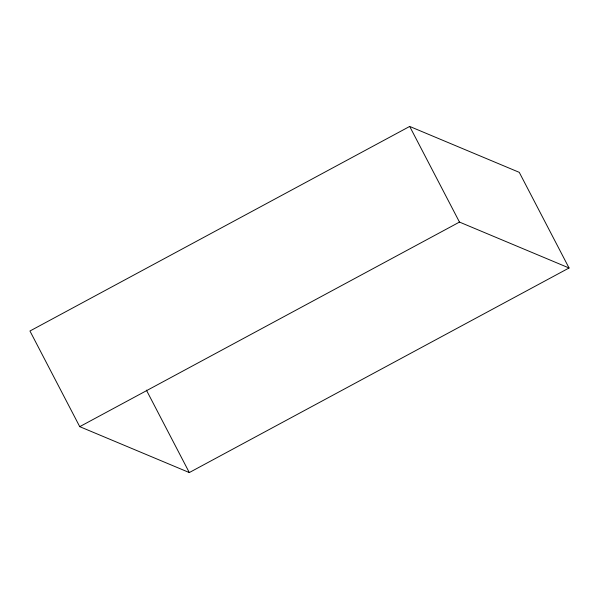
<?xml version="1.0" encoding="UTF-8"?>
<svg xmlns="http://www.w3.org/2000/svg" width="599" height="599" viewBox="0 0 599 599"><rect width="100%" height="100%" fill="white"/><g stroke="black" fill="none" stroke-linecap="round" stroke-linejoin="round"><path stroke-width="0.9" d="M409.694 126.441L29.95 331.015L79.734 426.653L189.306 472.559L569.05 267.985L519.266 172.347L409.694 126.441L459.478 222.079L569.05 267.985M79.734 426.653L459.478 222.079M146.388 390.114L189.306 472.559"/></g></svg>
